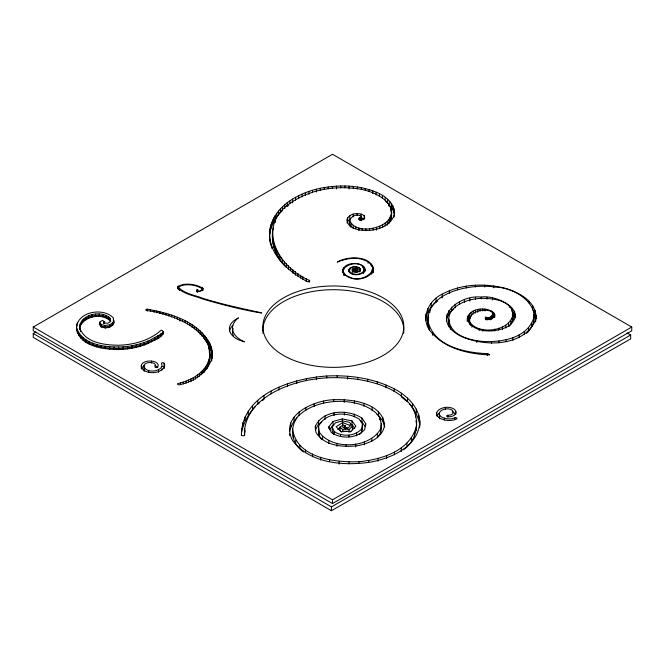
<?xml version="1.0" encoding="UTF-8"?>
<svg xmlns="http://www.w3.org/2000/svg" width="665" height="665" viewBox="0 0 665 665"><rect width="100%" height="100%" fill="white"/><g stroke="black" fill="none" stroke-linecap="round" stroke-linejoin="round"><path stroke-width="1" d="M202.26 288.834L201.902 289.965L199.683 290.996L198.145 291.079L197.33 290.53L197.713 289.533L197.222 289.583A0.939 0.54 0 0 0 197.023 289.79L196.491 290.888L197.638 291.661L199.508 291.553L202.426 290.164L203.008 288.485C197.879 284.321 181.878 281.702 177.63 287.588C183.773 294.462 194.338 295.518 202.517 298.942C221.886 304.645 241.628 309.732 261.478 313.057A0.939 0.54 0 0 0 261.686 312.849C242.409 308.627 222.201 304.379 203.049 298.402C194.92 295.036 184.562 293.93 178.37 287.23C184.147 282.974 196.3 284.653 202.26 288.834L202.26 290.705M419.598 427.662C422.217 410.421 408.476 396.141 394.204 388.859C373.539 378.161 349.782 374.885 326.748 376.008C292.766 378.385 242.193 393.314 241.387 434.852A1.588 0.914 0 0 0 242.949 435.775A1.588 0.914 0 0 0 244.554 434.877C243.905 424.378 248.452 414.253 255.343 406.531M241.453 435.575L241.52 428.817M244.62 435.642L244.687 428.933M269.574 237.438C268.003 208.253 299.167 191.47 324.212 187.588C341.502 184.695 359.848 185.385 376.191 192.177C386.215 196.075 396.997 205.352 393.971 217.256M269.549 237.314L269.616 232.085M391.07 215.119L388.992 219.384L388.992 223.124C400.322 202.409 373.132 190.265 356.631 188.652C334.512 185.668 310.871 189.567 292.068 201.985C255.119 225.069 276.973 266.599 309.25 280.322A1.463 0.848 0 0 1 309.3 281.519A1.463 0.848 0 0 1 307.23 281.544C289.391 272.051 270.289 256.391 269.549 234.504M535.084 310.439L536.04 319.025C537.071 300.913 517.428 291.303 502.449 287.613C482.441 283.066 460.463 284.321 442.175 294.163C428.568 300.505 420.039 318.626 430.546 331.411C444.619 348.676 468.218 353.988 489.482 354.927C491.161 355.384 485.209 351.344 487.478 355.567M425.874 320.713L425.957 314.071M429.208 329.616C419.058 293.107 469.573 282.825 495.699 287.172C516.888 287.513 546.298 308.136 529.091 330.763M427.936 324.786L428.094 315.26M373.356 272.683C374.811 255.052 347.745 255.493 337.321 262.101C345.06 258.801 355.517 256.515 364.196 260.09C384.719 267.779 362.658 283.772 350.247 277.372C328.568 269.076 363.938 254.919 364.403 271.27M403.389 449.789C418.069 439.939 421.078 417.612 409.673 404.179M416.24 430.479L416.614 420.97M419.79 420.912C419.391 446.356 391.111 458.576 369.574 462.275C343.115 465.974 310.331 463.513 292.733 440.779C279.001 415.608 313.789 400.23 333.772 399.715C352.167 398.934 384.146 403.057 384.636 426.996L382.841 421.061L382.841 417.321M209.857 354.395C208.96 370.879 192.069 380.447 177.613 383.614A1.796 1.039 0 0 0 178.461 384.86C197.197 382.117 219.874 363.68 209.633 343.065C197.355 321.079 170.473 313.323 147.297 309.208A1.155 0.665 0 0 0 145.868 309.666A1.155 0.665 0 0 0 146.657 310.497C173.956 314.046 223.116 332.799 206.649 369.009L206.649 365.268M533.463 322.625L533.904 314.113M535.599 321.943L536.04 315.285M352.674 271.669L352.674 269.799L353.597 268.918L355.226 268.56L356.822 268.901L357.529 269.757L356.93 270.597L355.501 270.821L354.478 270.298L354.811 269.616L355.825 269.591L355.102 270.281L356.773 270.347L356.398 269.167L354.27 269.225L353.697 270.431L355.326 271.27L357.446 270.929L358.285 269.741L357.329 268.577L355.226 268.128L353.123 268.585L351.96 269.699L352.142 270.996L355.675 272.459L359.665 271.403L360.58 270.198L360.48 268.884C357.737 265.468 351.162 265.751 348.793 269.483L348.66 270.796C351.444 278.768 370.979 273.531 362.791 265.751C356.573 261.736 342.816 262.667 342.583 271.935M349.358 272.625L349.474 269.574C351.552 266.274 357.354 265.983 359.79 268.993L359.873 270.123L359.1 271.154L357.604 271.852L353.971 271.686L352.816 270.846L352.674 269.799M269.616 235.826C270.206 226.058 275.451 217.114 282.475 210.522L282.475 206.79M141.337 369.108L141.337 365.368A8.529 4.929 0 0 1 151.537 361.095A7.514 4.339 0 0 1 157.605 367.13A1.355 0.781 0 0 1 155.918 367.562A1.355 0.781 0 0 1 155.045 366.623L155.361 366.099A4.796 2.768 0 0 0 151.977 362.733L150.19 362.566A5.819 3.358 0 0 0 144.18 365.085L143.981 366.049A8.703 5.029 0 0 0 148.677 370.563L148.677 372.433M144.031 365.559L143.981 369.79A8.703 5.029 0 0 0 144.347 371.278M467.254 321.536C466.082 308.568 485.433 305.784 493.538 312.459C498.027 317.188 488.659 321.569 485.317 318.094L485.99 317.155L485.999 319.325M469.39 319.907L469.39 323.639C467.237 311.744 482.973 307.986 491.651 311.478L491.169 311.203L492.582 313.24L492.665 317.903L492.582 313.24M377.928 436.93L380.638 432.599C381.319 425.542 382.092 417.869 375.825 412.79C367.03 405.143 355.268 402.317 343.905 401.452C322.783 400.255 295.011 408.534 289.674 431.66M380.638 432.599L381.436 423.339M384.636 423.256C384.37 437.553 368.468 443.954 356.423 445.882C342.176 447.321 323.938 445.808 315.875 432.208L315.351 426.207C323.223 409.574 348.019 408.933 361.935 418.102L365.717 423.672L365.717 425.542M391.07 218.86L391.386 210.672M467.254 318.735C472.699 334.063 495.791 332.974 507.885 326.424C530.096 310.771 496.015 294.437 481.261 297.089C457.986 294.362 429.449 319.524 459.823 335.675C483.073 347.022 523.538 347.354 535.599 320.073M446.523 321.528L447.163 314.021M449.008 325.567C448.268 320.871 448.393 315.784 450.995 311.652M448.659 322.7L449.141 319.89M359.466 434.478L361.577 432.707L362.483 423.929L359.25 419.166C347.047 411.153 325.376 411.876 318.543 426.448L319.009 435.533L322.001 439.673M361.76 431.701L362.483 423.929M365.717 423.672L364.644 429.623C356.324 438.775 341.32 439.199 331.328 432.549L328.867 426.789L333.099 421.402L342.392 418.933L351.993 420.895L355.908 426.29L350.389 431.959M241.52 432.558C249.45 395.018 292.874 379.765 327.064 377.828C360.663 376.215 411.785 385.534 419.79 424.652M244.687 432.674L245.069 430.737M364.403 269.4C362.915 275.451 352.109 276.041 349.358 270.755M299.275 448.335C291.303 440.521 290.347 426.913 296.906 417.944M345.235 428.767L345.401 425.874L343.173 424.985L340.039 426.972L340.039 430.704M492.665 314.163C492.649 316.648 487.113 319.616 485.99 317.155M76.55 328.02C77.049 311.428 103.399 307.18 113.316 317.853L113.873 322.924L112.618 325.401L109.567 327.288L105.278 327.978L101.188 327.022L99.65 324.67L99.65 322.176L102.501 320.397L104.671 321.918C105.062 325.501 101.778 321.278 104.671 321.918M76.55 326.947L77.19 322.949M79.742 329.69C77.838 314.628 101.255 309.125 110.257 318.419L110.664 321.702L110.257 319.832C101.861 311.577 82.751 314.894 79.709 327.064M79.709 328.136L80.274 323.356M373.356 269.874C369.258 281.528 345.601 282.592 342.583 270.065M469.698 321.76C478.16 336.033 512.856 331.079 512.964 312.774C509.556 300.306 494.137 298.635 483.297 298.319C469.174 298.344 452.998 303.73 447.163 317.762M510.77 320.871L510.77 324.611L513.031 319.333L513.031 315.592M292.642 428.975C296.407 458.235 335.36 462.674 358.942 461.701C381.294 459.656 409.64 451.036 416.24 426.747M144.031 369.299L144.18 368.826A5.819 3.358 0 0 1 144.795 367.969M425.957 317.812C427.445 310.962 431.876 305.036 437.562 301.054M428.094 318.992L428.701 317.122M393.971 215.385C390.737 225.277 379.499 229.425 369.998 230.364C361.827 230.763 348.502 229.974 346.739 220.015C348.784 213.108 358.851 211.844 364.171 215.651L364.802 217.995L362.284 219.824L358.468 219.359C358.701 216.291 360.413 219.275 361.71 217.522L361.428 216.482C354.703 211.778 345.742 220.14 350.754 227.031M347.039 222.966L347.637 221.395L347.637 217.663M448.659 318.959C450.089 335.759 470.188 340.538 484.062 341.511C502.175 342.259 526.397 338.144 533.463 318.884M471.161 312.251L471.161 315.991L468.276 318.926L467.503 320.646L467.503 316.906M110.664 320.281L109.808 321.985L107.871 323.182L103.649 323.14L103.449 321.985M112.618 325.401L112.618 322.907L113.873 320.43M80.274 325.85C85.561 315.8 102.161 313.049 110.257 320.912L110.257 318.419M315.351 429.947L318.493 424.22L321.752 421.884M318.543 426.448L319.009 431.801C331.685 450.546 369.607 448.609 380.638 428.858M329.474 429.756L333.099 425.135L333.099 421.402M333.772 434.361L332.209 430.704L332.209 426.972L335.501 422.774L342.541 420.912L349.607 422.35L352.384 426.174L352.384 429.906M349.699 220.132C354.711 234.221 381.502 229.649 388.992 219.384M509.124 326.349L510.221 325.185M340.039 426.972L342.791 429.781L349.05 429.582L352.384 426.174M163.565 331.411C163.199 338.327 152.925 340.206 147.979 343.547C138.694 347.404 128.661 349.316 118.628 349.557C103.507 349.383 79.01 346.631 76.616 328.136C83.308 345.867 106.799 347.454 123.125 346.856C132.934 346.099 142.659 343.755 151.52 339.441C153.083 337.637 168.203 332.276 161.221 330.131C149.667 340.522 133.773 344.794 118.52 345.251C104.696 345.01 85.162 343.007 79.767 327.97L79.767 329.391L79.709 325.642M163.565 332.832C151.304 343.589 134.654 348.019 118.628 348.485C103.59 348.252 82.394 345.933 76.616 329.549M347.637 221.395L349.798 219.334L349.798 215.593M526.456 333.398L528.575 331.478L528.575 327.737M332.209 426.972L334.163 431.543C342.409 437.013 354.753 436.506 361.577 428.967M453.696 309.134L451.56 310.896L451.56 307.155M259.342 402.998L257.796 404.22L257.796 400.48M262.442 400.571L263.997 399.357L263.997 395.617M288.51 205.576L287.205 206.524L287.205 202.783M345.235 426.897L342.708 427.238L344.736 428.576L348.269 427.819L350.48 425.667L342.691 422.574L336.149 426.714L341.419 432.117M337.787 429.415L340.239 427.869M99.65 322.176L101.188 324.528L105.278 325.484L109.567 324.794L112.618 322.907M33.25 327.039L332.5 154.272L631.75 327.039L631.75 330.779L332.5 503.546L33.25 330.779L33.25 327.039L332.5 499.806L631.75 327.039M627.078 332.941L630.669 335.027L630.669 338.867L331.419 510.728L33.25 337.338L33.25 333.498L35.943 331.951M33.25 333.498L331.419 506.896L630.669 335.027M164.646 368.344A11.679 6.741 0 0 0 164.13 367.014L164.13 363.273A1.355 0.781 0 0 0 162.476 362.766A1.355 0.781 0 0 0 161.52 363.697L161.794 364.27A8.969 5.179 0 0 1 159.359 369.083L157.771 369.94A8.138 4.697 0 0 1 148.677 370.563M455.791 411.494A8.529 4.929 0 0 0 445.4 407.371A11.421 6.592 0 0 0 436.681 412.89A10.848 6.268 0 0 0 443.148 419.499A11.679 6.741 0 0 0 456.431 419.075A1.355 0.781 0 0 0 456.705 418.002A1.355 0.781 0 0 0 454.877 417.795L454.02 418.135A8.969 5.179 0 0 1 445.359 418.418L443.422 417.836A8.138 4.697 0 0 1 439.374 413.098A8.703 5.029 0 0 1 445.176 409.033L446.814 408.825A5.819 3.358 0 0 1 452.94 411.253L453.256 412.275A4.796 2.768 0 0 1 448.892 415.243L447.927 415.251A1.355 0.781 0 0 0 446.689 416.041A1.355 0.781 0 0 0 447.952 416.814A7.514 4.339 0 0 0 455.791 411.494L455.791 414.295M340.995 431.676L350.962 431.352M487.478 353.697C465.043 352.674 433.921 346.631 427.936 321.045M350.073 424.245L351.993 424.636L354.786 428.484M344.42 427.005L347.886 428.376M360.239 420.945L361.935 421.843L365.176 426.614M361.17 217.746L363.423 218.984M376.939 414.386L378.56 415.567L382.841 421.061M385.791 201.47L387.005 202.451M300.58 449.665L303.415 452M492.433 315.285L494.295 317.155L494.295 313.415M394.312 214.296L392.84 209.533L387.612 202.941L387.612 199.209M272.783 229.799C270.755 243.407 275.85 257.247 285.684 266.781M204.005 338.493C208.835 343.855 212.368 350.804 212.168 358.161L212.143 352.508M99.65 323.597L101.188 325.95L105.278 326.906L109.567 326.216L112.618 324.329L113.873 321.852L113.316 319.275M515.101 313.93L515.101 317.671L512.441 312.018L512.441 308.277M533.114 310.206L535.084 314.179M372.683 269.691L373.422 272.293M372.018 269.799L372.724 272.309M512.366 314.628L513.031 319.333M113.316 320.347L113.873 322.924M415.949 420.87L416.614 424.702M289.574 433.663L289.799 435.666M391.386 214.413L391.444 216.64M76.55 325.526L76.616 330.621M209.824 356.29L209.857 358.136M532.723 305.667L532.723 309.408M531.659 323.464L531.659 327.205M528.983 301.12L528.983 302.982M524.336 331.586L524.336 334.387M519.074 334.911L519.074 337.712M514.195 311.07L514.195 314.811M512.964 312.774L512.964 316.515M512.956 337.621L512.956 340.43M512.283 318.319L512.283 322.06M512.067 309.957L512.067 311.819M509.856 305.626L509.856 307.496M508.575 323.19L508.575 325.991M506.19 339.674L506.19 341.544M505.774 325.202L505.774 328.011M502.474 326.872L502.474 329.682M498.974 341.012L498.974 342.882M498.792 328.169L498.792 330.04M494.86 329.067L494.86 330.929M494.71 314.387L494.802 317.205M493.746 285.95L493.746 287.812M493.538 312.459L493.538 316.191M492.549 298.103L492.549 299.973M492.433 311.544L492.457 318.776M491.984 315.833L491.984 318.643M491.526 341.627L491.526 343.497M491.285 316.532L491.285 319.333M490.421 317.097L490.421 319.907M489.44 317.529L489.44 319.4M488.401 317.828L488.401 319.699M487.354 317.986L487.354 319.857M487.013 297.33L487.013 299.192M486.373 318.02L486.373 319.89M486.265 317.887L486.265 319.757M485.699 317.205L485.699 319.075M485.392 317.454L485.392 319.325M485.034 309.159L485.034 311.029M484.652 285.119L484.652 286.989M482.798 329.316L482.798 331.187M482.657 309.042L482.657 310.912M481.261 297.089L481.261 298.951M480.196 309.175L480.196 311.045M479.141 328.651L479.141 330.522M477.736 309.558L477.736 312.359M476.813 340.688L476.813 342.558M475.458 297.405L475.458 299.275M475.409 285.177L475.409 287.047M475.35 310.206L475.35 313.007M473.131 311.104L473.131 313.913M471.901 325.268L471.901 327.13M470.554 323.589L470.554 325.451M470.404 316.39L470.404 318.261M469.781 298.294L469.781 301.104M469.64 318.094L469.698 324.562M469.515 313.622L469.515 317.363M468.276 315.185L468.276 318.926M466.281 286.133L466.281 288.003M464.394 299.749L464.394 302.558M459.457 301.744L459.457 304.545M457.528 287.978L457.528 289.849M455.126 304.229L455.126 307.97M454.877 417.795L454.877 419.665M450.695 326.557L450.695 329.358M449.415 290.672L449.415 293.481M449.124 322.783L449.124 326.523M448.867 310.447L448.867 314.188M447.927 415.251L447.927 417.121M445.4 407.371L445.4 409.241M444.395 418.119L444.395 419.981M442.175 294.163L442.175 297.903M439.374 413.098L439.374 416.839A8.138 4.697 0 0 0 439.324 417.861M436.681 412.89L436.681 415.692M436.032 298.361L436.032 302.101M432.632 332.475L432.632 335.276M431.178 303.165L431.178 306.906M429.914 309.649L429.914 312.45M429.457 326.848L429.457 330.588M427.778 308.452L427.778 312.193M418.75 414.91L418.75 418.642M416.315 409.041L416.315 412.774M415.617 415.209L415.617 417.08M414.486 432.433L414.486 436.174M412.549 403.414L412.549 407.146M411.377 437.919L411.377 441.66M407.545 398.111L407.545 401.851L401.386 396.98L401.386 393.239M406.938 443.089L406.938 446.822M401.261 447.828L401.261 451.568M394.453 452.042L394.453 454.843M394.312 210.556L394.378 215.776M394.204 388.859L394.204 391.66M393.796 208.153L393.796 211.886M392.84 205.793L392.84 209.533M391.477 203.498L391.477 207.239M390.904 208.444L390.904 211.254M390.255 217.289L390.255 221.029M389.723 201.304L389.723 205.036M388.751 204.13L388.751 206M387.296 221.354L387.296 225.094M386.631 455.616L386.631 458.418M386.116 385.035L386.116 387.836M385.176 197.231L385.176 200.04M385.176 223.182L385.176 225.984M382.666 224.812L382.666 227.621M382.442 195.402L382.442 198.203M379.781 226.216L379.781 228.087M379.781 417.861L379.781 419.731M379.441 193.706L379.441 196.516M378.56 411.835L378.56 415.567M377.978 458.459L377.978 461.269M377.388 434.062L377.388 437.803M377.271 381.818L377.271 383.688M376.598 227.355L376.598 230.157M376.191 192.177L376.191 194.978M373.198 267.239L373.198 270.979M373.165 228.186L373.165 230.057M372.733 190.797L372.733 193.606M372.683 265.95L372.666 272.642M372.508 267.305L372.508 271.046M372.325 271.096L372.325 272.966M372.101 407.096L372.101 410.837M371.91 264.703L371.91 266.574M371.86 438.559L371.86 441.361M371.71 272.309L371.71 274.18M370.871 263.531L370.871 265.401M369.565 228.685L369.565 230.556M369.092 189.592L369.092 191.462M368.676 460.513L368.676 462.383M368.102 261.428L368.102 263.298M367.803 379.266L367.803 381.128M365.9 228.818L365.9 230.689M365.301 188.561L365.301 190.431M365.102 269.4L365.102 271.27M364.827 268.095L364.827 270.896M364.428 442.001L364.428 444.802M364.171 215.651L364.171 219.392M364.046 266.856L364.154 272.484M363.896 403.381L363.896 406.182M363.406 271.761L363.406 273.631M362.791 265.751L362.791 267.621M362.284 228.569L362.284 230.439M361.935 418.102L361.935 421.843M361.71 217.522L361.71 220.331M361.428 216.482L361.428 220.223M361.378 187.696L361.378 189.567M361.17 214.014L361.17 216.815M361.12 217.954L361.12 219.824M360.987 218.045L360.987 219.916M360.812 218.12L360.812 219.99M360.621 218.162L360.621 220.032M360.48 268.884L360.48 270.755M360.422 218.178L360.422 220.049M360.214 218.17L360.214 220.04M360.014 218.128L360.014 219.999M359.84 218.062L359.84 219.932M359.79 268.993L359.873 271.993M359.699 217.979L359.699 219.849M359.532 217.638L359.599 219.741M359.433 267.721L359.433 270.522M358.942 461.701L358.942 463.563M358.851 227.929L358.851 230.738M357.87 377.388L357.87 379.258M357.354 187.015L357.354 188.877M357.113 213.507L357.113 215.377M356.648 433.098L356.648 435.899M356.398 269.167L356.398 271.037M355.742 226.915L355.742 228.785M355.65 444.087L355.65 446.888M354.42 400.845L354.42 403.655M354.27 269.225L354.27 271.096M354.295 414.054L354.295 416.855M353.256 186.499L353.256 188.37M353.123 225.551L353.123 228.361M353.123 268.585L353.123 270.456M353.082 214.113L353.082 216.915M352.816 270.846L352.816 272.716M351.993 420.895L351.993 424.636M351.153 223.906L351.153 226.707M349.965 222.052L349.965 225.792M349.657 268.261L349.657 270.131M349.1 186.158L349.1 188.96M349.05 429.582L349.05 432.383M349.017 461.984L349.017 463.854M348.892 435.209L348.892 437.071M348.793 269.483L348.793 271.353M347.612 376.215L347.612 379.025M346.224 444.611L346.224 446.481M345.401 425.874L345.426 428.908M344.919 185.992L344.919 187.854M344.387 273.764L344.387 275.634M344.404 412.234L344.404 415.035M344.204 399.615L344.204 402.425M343.772 267.521L343.772 269.392M343.655 272.584L343.655 275.385M343.281 270.098L343.281 273.215M342.982 268.76L342.982 272.5M342.791 429.781L342.791 431.651M342.691 422.574L342.691 426.315M342.392 418.933L342.392 421.743M340.721 185.984L340.721 187.854M340.497 434.644L340.497 436.514M339.15 461.344L339.15 464.145M337.188 375.758L337.188 377.629M336.997 443.488L336.997 446.298M336.532 186.15L336.532 188.951M334.163 431.543L334.163 434.345M334.079 412.882L334.079 415.692M333.772 399.715L333.772 401.585M332.5 499.806L332.5 503.546M332.375 186.474L332.375 188.345M331.419 506.896L331.419 510.728M329.599 459.781L329.599 461.651M328.867 426.789L328.867 428.659M328.834 440.795L328.834 443.605M328.261 186.956L328.261 188.827M326.748 376.008L326.748 377.878M325.002 415.808L325.002 419.549M324.212 187.588L324.212 189.458M323.614 401.111L323.614 402.982M322.6 436.764L322.6 439.573M320.646 457.329L320.646 460.138M320.239 188.361L320.239 190.232M319.009 431.801L319.009 435.533M318.493 420.488L318.493 424.22M316.424 376.955L316.424 379.757M316.349 189.276L316.349 192.085M315.351 426.207L315.351 429.016M314.204 403.713L314.204 406.523M312.567 190.331L312.567 192.193M312.542 454.045L312.542 456.847M309.25 280.322L309.25 282.193M308.901 191.503L308.901 194.313M306.357 378.576L306.357 380.447M306.224 278.66L306.224 281.461M305.925 407.387L305.925 410.189M305.534 450.014L305.534 452.815M305.36 192.8L305.36 195.61M302.949 276.823L302.949 279.624M301.952 194.222L301.952 197.023M300.638 275.26L300.638 278.07M299.865 445.342L299.865 449.075M299.1 411.951L299.1 415.692M298.685 195.743L298.685 198.544M297.945 273.448L297.945 276.249M296.673 380.854L296.673 383.655M295.734 440.163L295.734 443.904M295.576 197.364L295.576 200.165M295.385 271.594L295.385 275.335M293.988 417.204L293.988 420.945M293.29 434.652L293.29 438.385M292.941 269.699L292.941 273.44M292.617 199.084L292.617 202.825M290.613 267.754L290.613 270.564M290.746 422.94L290.746 426.672M289.824 200.888L289.824 203.698M289.458 428.917L289.458 430.787M288.411 265.767L288.411 269.5M287.496 383.738L287.496 386.54M286.332 263.731L286.332 267.471M284.753 204.754L284.753 208.486M284.387 261.653L284.387 265.393M282.567 259.541L282.567 263.282M280.896 257.388L280.896 261.129M280.381 208.885L280.381 212.625M279.358 255.202L279.358 258.943M278.926 387.196L278.926 389.998M278.469 211.046L278.469 214.778M277.962 252.983L277.962 256.723M276.748 213.249L276.748 216.99M276.723 250.738L276.723 254.479M275.51 220.556L275.51 222.426M275.634 248.469L275.634 252.21M275.202 215.502L275.202 219.242M274.703 246.175L274.703 249.915M273.847 217.796L273.847 221.536M273.93 243.864L273.93 247.596M273.315 241.536L273.315 245.269M273.199 227.463L273.199 229.334M272.866 239.192L272.866 242.933M272.675 220.123L272.675 223.864M272.542 232.143L272.592 240.589M271.835 246.524L271.835 248.394M271.694 222.476L271.694 226.216M271.037 244.146L271.037 246.017M271.062 391.17L271.062 393.979M270.896 224.861L270.896 228.594M270.406 241.752L270.406 244.554M270.289 227.255L270.289 230.996M269.857 229.666L269.857 233.407M269.948 239.342L269.948 242.151M269.657 236.931L269.657 240.663M252.525 405.692L252.525 409.432M248.228 411.194L248.228 414.935M244.953 416.922L244.953 420.662M242.708 422.815L242.708 426.556M211.952 350.596L211.952 354.329M212.035 356.332L212.035 358.202M211.736 358.236L211.736 361.045M211.603 348.693L211.603 352.425M211.096 346.798L211.096 350.538M210.439 344.919L210.439 348.66M209.824 352.55L209.724 359.981M209.633 343.065L209.633 346.806M209.641 350.704L209.641 352.575M209.433 358.086L209.433 361.818M209.309 348.859L209.309 352.6M208.985 359.906L208.985 363.647M208.818 347.03L208.818 348.901M208.685 341.228L208.685 344.969M208.369 361.718L208.369 365.459M207.588 339.424L207.588 343.157M207.588 363.506L207.588 367.246M206.366 337.645L206.366 341.386M205.535 366.997L205.535 370.729M205.003 335.9L205.003 339.64M204.271 368.684L204.271 372.417M203.515 334.187L203.515 337.928M203.008 288.485L203.008 290.347M202.842 370.322L202.842 373.132M202.517 287.721L202.517 290.53M201.836 288.178L201.836 290.048M201.894 332.517L201.894 336.257M201.246 371.918L201.246 374.719M200.165 330.887L200.165 334.62M199.5 373.447L199.5 376.257M198.311 329.291L198.311 332.101M197.721 289.724L197.721 291.586M197.605 374.919L197.605 377.728M197.33 290.53L197.33 292.401M197.023 289.79L197.023 291.661M196.35 327.754L196.35 330.555M195.552 376.324L195.552 379.125M194.288 326.249L194.288 329.059M193.365 377.645L193.365 380.447M192.119 324.803L192.119 327.612M191.038 378.884L191.038 381.685M189.858 323.406L189.858 325.276M188.577 380.039L188.577 381.901M187.497 322.06L187.497 323.93M185.992 381.087L185.992 382.957M185.053 320.763L185.053 322.633M183.299 382.043L183.299 383.913M182.526 319.524L182.526 321.394M180.498 382.882L180.498 384.752M179.916 318.344L179.916 321.145M179.525 288.71L179.525 290.572M178.752 287.928L178.752 289.79M178.536 286.416L178.536 288.286M178.436 285.908L178.436 288.718M178.353 286.715L178.37 289.1M178.045 286.208L178.045 288.078M177.771 286.524L177.771 288.394M177.613 286.864L177.613 288.735M177.239 317.222L177.239 319.084M174.488 316.149L174.488 318.02M171.67 315.135L171.67 317.006M168.794 314.188L168.794 316.058M165.859 313.298L165.859 315.16M163.357 331.611L163.357 334.104M162.867 312.459L162.867 314.329M160.772 333.747L160.772 336.241M159.833 311.694L159.833 313.556M158.544 369.507L158.544 372.309M157.929 335.775L157.929 338.269M156.757 310.979L156.757 312.849M154.845 337.679L154.845 340.172M154.056 310.356L154.056 312.226M151.52 339.441L151.52 341.935M151.537 361.095L151.537 362.965M150.481 309.74L150.481 311.611M147.979 341.062L147.979 343.547M147.297 309.208L147.297 311.079M144.23 342.508L144.23 345.002M140.29 343.78L140.29 346.274M136.184 344.869L136.184 347.354M131.936 345.75L131.936 348.244M127.572 346.415L127.572 348.909M123.125 346.856L123.125 349.349M118.628 347.072L118.628 349.557M114.114 347.039L114.114 349.524M109.567 324.794L109.567 327.288M109.625 346.756L109.625 349.241M108.669 316.681L108.669 319.175M106.117 315.301L106.117 317.787M105.278 325.484L105.278 327.978M105.211 346.216L105.211 348.709M104.48 321.86L104.48 323.273M104.264 321.818L104.264 323.24M104.039 321.818L104.039 323.24M103.815 321.843L103.815 323.265M103.615 321.902L103.615 323.323M102.892 314.379L102.892 316.873M101.188 324.528L101.188 327.022M100.914 345.418L100.914 347.911M99.285 313.988L99.285 316.482M96.782 344.37L96.782 346.864M95.552 314.129L95.552 316.623M92.876 343.065L92.876 345.559M91.928 314.769L91.928 317.263M89.243 341.519L89.243 344.005M88.595 315.867L88.595 318.36M85.951 339.732L85.951 342.226M85.677 317.346L85.677 319.84M83.275 319.134L83.275 321.627M83.059 337.737L83.059 340.231M81.463 321.162L81.463 323.656M80.623 335.542L80.623 338.036M80.415 330.281L80.415 331.702M78.694 333.19L78.694 335.684M77.348 330.704L77.348 333.198M164.13 363.273A11.679 6.741 0 0 1 160.39 370.646A10.848 6.268 0 0 1 147.439 371.959A11.421 6.592 0 0 1 141.337 365.368M263.016 333.248A70.49 40.698 0 0 1 326.748 289.882A70.49 40.698 0 0 1 403.339 325.642M403.514 326.598A70.49 40.698 0 0 1 403.63 333.389M229.5 331.436A24.297 14.023 0 0 1 232.875 325.351M233.315 335.833A29.418 16.982 0 0 1 233.091 328.452M436.897 415.974A11.421 6.592 0 0 1 439.557 413.09M452.175 411.851A8.529 4.929 0 0 1 455.55 414.561M439.374 416.839A8.703 5.029 0 0 1 439.781 415.866M439.648 418.859A8.138 4.697 0 0 1 439.44 418.36M161.886 366.706A1.355 0.781 0 0 1 164.13 367.014M141.554 368.443A8.529 4.929 0 0 1 144.804 365.675M154.82 365.509A7.514 4.339 0 0 1 157.721 367.579M161.952 368.526A8.969 5.179 0 0 1 161.861 370.089M289.666 358.61A70.49 40.698 0 0 0 403.081 332.525A70.49 40.698 0 0 0 307.255 288.859A70.49 40.698 0 0 0 289.666 358.61M238.311 317.978A24.297 14.023 0 0 0 244.512 341.802A29.418 16.982 0 0 1 238.311 317.978"/></g></svg>
